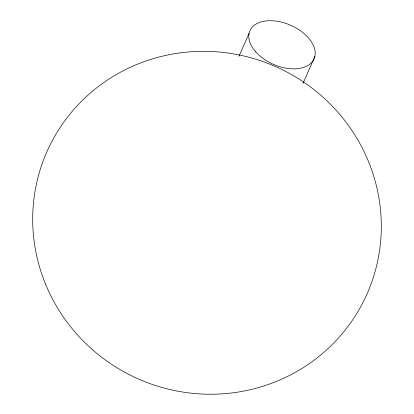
<?xml version="1.0" encoding="UTF-8"?>
<svg xmlns="http://www.w3.org/2000/svg" width="414" height="414" viewBox="0 0 414 414"><rect width="100%" height="100%" fill="white"/><g stroke="black" fill="none" stroke-linecap="round" stroke-linejoin="round"><path stroke-width="0.62" d="M238.997 56.288L249.093 33.234M302.95 83.597L314.883 56.345M45.566 284.175A175.148 170.589 25.6 0 0 344.655 330.724A175.148 170.589 25.6 0 0 230.779 53.453A175.148 170.589 25.6 0 0 45.566 284.175M255.485 51.569A35.03 21.368 23.6 0 0 312.575 61.422A35.03 21.368 23.6 0 0 277.908 21.373A35.03 21.368 23.6 0 0 255.485 51.569"/></g></svg>
